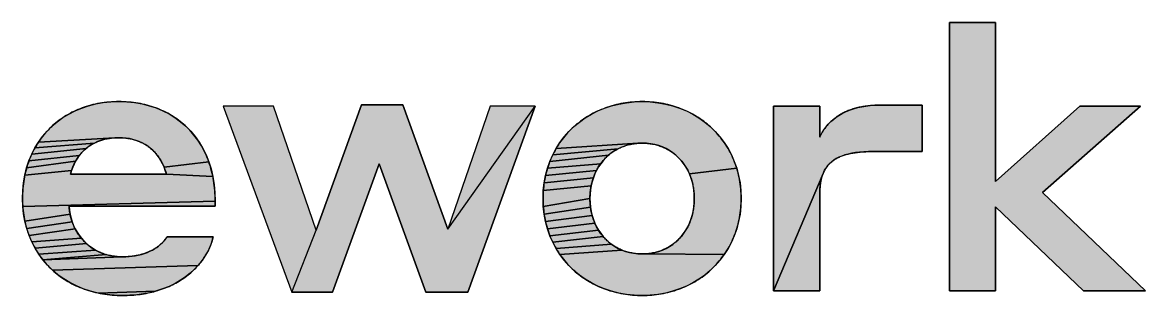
# Model space of a CAD drawing. Header units: millimetres. Extents: x 0 to 841, y 0 to 594.
# Drawn here: x 756.82 to 778.29, y 78.3 to 83.51 of the extents above; entities that cross this region are included whole.
import ezdxf

# ---------------------------------------------------------------- set-up
doc = ezdxf.new("R2010")
doc.units = ezdxf.units.MM
doc.header["$LTSCALE"] = 46.255
doc.layers.get('0').update_dxf_attribs({"linetype": 'CONTINUOUS'})

msp = doc.modelspace()

# ---------------------------------------------------------------- hatches: boundary and pattern name
at = {"linetype": 'CONTINUOUS'}
for points in [[(775.42, 80.475), (777.033, 81.907), (778.194, 81.907), (776.324, 80.266), (778.292, 78.389), (777.103, 78.389), (775.42, 79.988), (775.42, 78.389), (774.544, 78.389), (774.544, 83.506), (775.42, 83.506)], [(758.511, 81.992), (758.662, 81.997), (758.815, 81.992), (758.963, 81.977), (759.106, 81.952), (759.243, 81.918), (759.376, 81.875), (759.502, 81.823), (759.622, 81.761), (759.736, 81.692), (759.843, 81.613), (759.943, 81.527), (760.036, 81.433), (760.121, 81.331), (760.198, 81.221), (760.268, 81.104), (760.329, 80.98), (760.381, 80.849), (759.527, 80.747), (759.498, 80.809), (759.467, 80.868), (759.432, 80.923), (759.395, 80.975), (759.354, 81.023), (759.311, 81.068), (759.264, 81.109), (759.215, 81.146), (759.163, 81.18), (759.109, 81.21), (759.052, 81.236), (758.993, 81.258), (758.931, 81.276), (758.867, 81.29), (758.801, 81.3), (758.733, 81.307), (758.662, 81.309), (758.588, 81.307), (757.128, 81.226), (757.206, 81.334), (757.291, 81.434), (757.384, 81.527), (757.485, 81.613), (757.592, 81.691), (757.706, 81.76), (757.826, 81.821), (757.952, 81.874), (758.084, 81.917), (758.221, 81.952), (758.363, 81.977)], [(764.09, 81.935), (764.952, 79.564), (766.621, 81.907), (765.335, 78.361), (764.535, 78.361), (763.638, 80.808), (762.748, 78.361), (761.97, 78.361), (762.436, 79.543), (763.304, 81.935)], [(768.67, 81.997), (768.821, 81.992), (768.968, 81.976), (769.112, 81.951), (769.25, 81.916), (769.384, 81.871), (769.513, 81.818), (769.636, 81.755), (769.753, 81.685), (769.864, 81.606), (769.968, 81.52), (770.064, 81.426), (770.154, 81.325), (770.235, 81.217), (770.309, 81.103), (770.373, 80.983), (770.429, 80.856), (770.476, 80.724), (769.57, 80.619), (769.538, 80.687), (769.5, 80.753), (769.459, 80.815), (769.413, 80.873), (769.363, 80.927), (769.309, 80.977), (769.252, 81.022), (769.19, 81.063), (769.125, 81.1), (769.057, 81.131), (768.986, 81.157), (768.911, 81.177), (768.833, 81.192), (768.753, 81.201), (768.67, 81.204), (768.586, 81.201), (767.023, 81.103), (767.096, 81.217), (767.177, 81.325), (767.267, 81.426), (767.364, 81.52), (767.468, 81.606), (767.578, 81.685), (767.696, 81.755), (767.819, 81.818), (767.949, 81.871), (768.083, 81.916), (768.223, 81.951), (768.368, 81.976), (768.517, 81.992)], [(773.111, 81.926), (773.202, 81.927), (774.022, 81.927), (774.022, 81.045), (773.083, 81.045), (772.992, 81.043), (772.906, 81.039), (772.824, 81.033), (772.747, 81.024), (772.675, 81.012), (772.607, 80.997), (772.544, 80.979), (772.485, 80.959), (772.43, 80.936), (772.38, 80.91), (772.333, 80.882), (772.291, 80.85), (772.249, 80.812), (772.212, 80.771), (772.179, 80.726), (772.151, 80.678), (772.126, 80.626), (771.179, 78.389), (771.179, 81.907), (772.062, 81.907), (772.062, 81.316), (772.082, 81.359), (772.108, 81.406), (772.14, 81.457), (772.179, 81.51), (772.224, 81.564), (772.278, 81.618), (772.323, 81.658), (772.374, 81.697), (772.429, 81.735), (772.49, 81.77), (772.557, 81.803), (772.629, 81.833), (772.708, 81.86), (772.793, 81.883), (772.866, 81.899), (772.943, 81.911), (773.025, 81.92)], [(758.087, 81.141), (758.037, 81.103), (756.997, 80.992), (757.058, 81.112), (758.195, 81.206), (758.14, 81.176)], [(758.254, 81.233), (758.195, 81.206), (757.058, 81.112), (757.128, 81.226), (758.588, 81.307), (758.516, 81.3), (758.446, 81.289), (758.379, 81.275), (758.315, 81.256)], [(768.279, 81.13), (768.21, 81.098), (766.958, 80.983), (767.023, 81.103), (768.586, 81.201), (768.504, 81.192), (768.426, 81.177), (768.351, 81.156)], [(757.87, 80.917), (757.837, 80.863), (756.9, 80.732), (756.944, 80.865), (757.907, 80.969)], [(757.947, 81.017), (757.907, 80.969), (756.944, 80.865), (756.997, 80.992), (758.037, 81.103), (757.991, 81.062)], [(767.921, 80.87), (767.875, 80.812), (766.857, 80.724), (766.903, 80.856), (768.025, 80.975), (767.971, 80.924)], [(768.083, 81.02), (768.025, 80.975), (766.903, 80.856), (766.958, 80.983), (768.21, 81.098), (768.145, 81.062)], [(757.78, 80.744), (757.757, 80.68), (756.865, 80.594), (756.9, 80.732), (757.837, 80.863), (757.807, 80.805)], [(760.381, 80.849), (760.425, 80.712), (760.459, 80.568), (759.573, 80.613), (759.551, 80.682), (759.527, 80.747)], [(767.833, 80.75), (767.795, 80.684), (766.82, 80.587), (766.857, 80.724), (767.875, 80.812)], [(759.573, 80.613), (760.459, 80.568), (760.484, 80.417), (760.499, 80.261), (760.505, 80.099), (756.825, 79.999), (756.82, 80.148), (756.825, 80.301), (756.84, 80.45), (756.865, 80.594), (757.757, 80.68), (757.738, 80.613)], [(767.711, 80.469), (767.693, 80.392), (766.777, 80.299), (766.794, 80.445), (767.735, 80.544)], [(767.763, 80.616), (767.735, 80.544), (766.794, 80.445), (766.82, 80.587), (767.795, 80.684)], [(770.476, 80.724), (770.512, 80.587), (770.539, 80.445), (770.555, 80.299), (770.561, 80.148), (770.555, 79.997), (770.539, 79.85), (770.512, 79.708), (770.476, 79.571), (770.429, 79.439), (770.373, 79.313), (770.309, 79.192), (770.235, 79.078), (768.753, 79.094), (768.833, 79.103), (768.911, 79.118), (768.986, 79.139), (769.057, 79.165), (769.125, 79.196), (769.19, 79.232), (769.252, 79.273), (769.309, 79.319), (769.363, 79.368), (769.413, 79.423), (769.459, 79.481), (769.5, 79.543), (769.538, 79.608), (769.57, 79.677), (769.598, 79.749), (769.622, 79.823), (769.64, 79.901), (769.653, 79.981), (769.661, 80.063), (769.664, 80.148), (769.661, 80.232), (769.653, 80.315), (769.64, 80.395), (769.622, 80.472), (769.598, 80.547), (769.57, 80.619)], [(772.062, 80.238), (772.062, 78.389), (771.179, 78.389), (772.126, 80.626), (772.106, 80.571), (772.09, 80.511), (772.077, 80.449), (772.069, 80.382), (772.063, 80.312)], [(767.68, 80.313), (767.672, 80.231), (767.669, 80.148), (766.777, 79.997), (766.772, 80.148), (766.777, 80.299), (767.693, 80.392)], [(760.505, 80.099), (760.505, 80.002), (757.71, 80.002), (757.718, 79.924), (757.731, 79.849), (756.866, 79.713), (756.84, 79.853), (756.825, 79.999)], [(767.672, 80.064), (767.68, 79.983), (766.794, 79.85), (766.777, 79.997), (767.669, 80.148)], [(767.693, 79.903), (767.711, 79.826), (766.82, 79.708), (766.794, 79.85), (767.68, 79.983)], [(757.749, 79.775), (757.771, 79.704), (756.901, 79.576), (756.866, 79.713), (757.731, 79.849)], [(757.798, 79.636), (757.828, 79.57), (756.945, 79.445), (756.901, 79.576), (757.771, 79.704)], [(767.735, 79.751), (767.763, 79.68), (766.857, 79.571), (766.82, 79.708), (767.711, 79.826)], [(767.795, 79.611), (767.833, 79.546), (766.903, 79.439), (766.857, 79.571), (767.763, 79.68)], [(757.903, 79.447), (757.946, 79.391), (756.998, 79.319), (756.945, 79.445), (757.828, 79.57), (757.863, 79.507)], [(767.875, 79.484), (767.921, 79.425), (766.958, 79.313), (766.903, 79.439), (767.833, 79.546)], [(757.993, 79.338), (758.043, 79.288), (757.061, 79.199), (756.998, 79.319), (757.946, 79.391)], [(758.155, 79.201), (758.216, 79.164), (757.132, 79.084), (757.061, 79.199), (758.043, 79.288), (758.097, 79.243)], [(759.572, 79.396), (759.587, 79.418), (760.463, 79.418), (760.446, 79.34), (760.417, 79.255), (760.376, 79.162), (760.322, 79.066), (760.255, 78.967), (760.174, 78.868), (757.394, 78.781), (757.299, 78.875), (757.211, 78.976), (758.732, 79.035), (758.798, 79.037), (758.861, 79.041), (758.92, 79.047), (758.977, 79.055), (759.031, 79.066), (759.094, 79.081), (759.153, 79.1), (759.208, 79.12), (759.258, 79.142), (759.304, 79.165), (759.347, 79.19), (759.386, 79.215), (759.421, 79.241), (759.462, 79.275), (759.498, 79.309), (759.528, 79.34), (759.552, 79.37)], [(768.025, 79.321), (768.083, 79.275), (767.023, 79.192), (766.958, 79.313), (767.921, 79.425), (767.971, 79.371)], [(768.21, 79.197), (768.279, 79.165), (767.096, 79.078), (767.023, 79.192), (768.083, 79.275), (768.145, 79.234)], [(758.349, 79.102), (758.42, 79.079), (757.211, 78.976), (757.132, 79.084), (758.216, 79.164), (758.281, 79.131)], [(758.732, 79.035), (757.211, 78.976), (758.42, 79.079), (758.493, 79.06), (758.57, 79.046), (758.65, 79.038)], [(768.67, 79.091), (768.753, 79.094), (770.235, 79.078), (770.154, 78.97), (770.064, 78.869), (769.968, 78.775), (769.864, 78.689), (769.753, 78.61), (769.636, 78.54), (769.513, 78.478), (769.384, 78.424), (769.25, 78.38), (769.112, 78.344), (768.968, 78.319), (768.821, 78.303), (768.67, 78.298), (768.517, 78.303), (768.368, 78.319), (768.223, 78.344), (768.083, 78.38), (767.949, 78.424), (767.819, 78.478), (767.696, 78.54), (767.578, 78.61), (767.468, 78.689), (767.364, 78.775), (767.267, 78.869), (767.177, 78.97), (767.096, 79.078), (768.279, 79.165), (768.351, 79.139), (768.426, 79.118), (768.504, 79.103), (768.586, 79.094)], [(760.104, 78.794), (760.025, 78.723), (759.938, 78.654), (759.842, 78.588), (759.737, 78.527), (759.622, 78.472), (759.499, 78.423), (759.366, 78.38), (758.265, 78.345), (758.121, 78.381), (757.983, 78.426), (757.851, 78.48), (757.726, 78.543), (757.608, 78.614), (757.498, 78.694), (757.394, 78.781), (760.174, 78.868)], [(759.252, 78.352), (759.132, 78.329), (759.005, 78.312), (758.872, 78.302), (758.732, 78.299), (758.571, 78.304), (758.415, 78.32), (758.265, 78.345), (759.366, 78.38)]]:
    msp.add_hatch(color=7, dxfattribs=at).paths.add_polyline_path(points)

# ---------------------------------------------------------------- linework, layer by layer
at = {"color": 7, "linetype": 'CONTINUOUS'}
for p, q in [((775.42, 83.506), (774.544, 83.506)), ((774.544, 83.506), (774.544, 78.389)), ((775.42, 80.475), (775.42, 83.506)), ((761.622, 81.907), (760.656, 81.907)), ((760.656, 81.907), (761.97, 78.361)), ((762.436, 79.543), (761.622, 81.907)), ((763.304, 81.935), (762.436, 79.543)), ((764.09, 81.935), (763.304, 81.935)), ((764.952, 79.564), (764.09, 81.935)), ((765.759, 81.907), (764.952, 79.564)), ((765.335, 78.361), (766.621, 81.907)), ((766.621, 81.907), (765.759, 81.907)), ((772.062, 81.907), (771.179, 81.907)), ((771.179, 81.907), (771.179, 78.389)), ((772.062, 81.316), (772.062, 81.907)), ((774.022, 81.927), (773.202, 81.927)), ((774.022, 81.045), (774.022, 81.927)), ((777.033, 81.907), (775.42, 80.475)), ((776.324, 80.266), (778.194, 81.907)), ((778.194, 81.907), (777.033, 81.907)), ((773.083, 81.045), (774.022, 81.045)), ((762.748, 78.361), (763.638, 80.808)), ((763.638, 80.808), (764.535, 78.361)), ((759.573, 80.613), (757.738, 80.613)), ((760.505, 80.002), (760.505, 80.099)), ((772.062, 78.389), (772.062, 80.238)), ((778.292, 78.389), (776.324, 80.266)), ((757.71, 80.002), (760.505, 80.002)), ((775.42, 79.988), (777.103, 78.389)), ((775.42, 78.389), (775.42, 79.988)), ((760.463, 79.418), (759.587, 79.418)), ((771.179, 78.389), (772.062, 78.389)), ((774.544, 78.389), (775.42, 78.389)), ((777.103, 78.389), (778.292, 78.389)), ((761.97, 78.361), (762.748, 78.361)), ((764.535, 78.361), (765.335, 78.361))]:
    msp.add_line(p, q, dxfattribs=at)
for points in [[(775.42, 80.475), (777.033, 81.907), (778.194, 81.907), (776.324, 80.266), (778.292, 78.389), (777.103, 78.389), (775.42, 79.988), (775.42, 78.389), (774.544, 78.389), (774.544, 83.506), (775.42, 83.506), (775.42, 80.475)], [(758.662, 81.997), (758.615, 81.996), (758.568, 81.995), (758.522, 81.993), (758.476, 81.989), (758.43, 81.985), (758.385, 81.98), (758.34, 81.973), (758.296, 81.966), (758.252, 81.958), (758.209, 81.949), (758.166, 81.939), (758.124, 81.928), (758.082, 81.917), (758.04, 81.904), (758, 81.891), (757.959, 81.877), (757.92, 81.862), (757.881, 81.846), (757.842, 81.829), (757.804, 81.811), (757.767, 81.793), (757.73, 81.773), (757.694, 81.753), (757.658, 81.732), (757.623, 81.711), (757.589, 81.688), (757.555, 81.665), (757.522, 81.641), (757.489, 81.616), (757.458, 81.591), (757.426, 81.565), (757.396, 81.538), (757.366, 81.51), (757.337, 81.482), (757.309, 81.453), (757.281, 81.423), (757.254, 81.392), (757.228, 81.361), (757.202, 81.329), (757.177, 81.297), (757.153, 81.264), (757.13, 81.23), (757.108, 81.195), (757.086, 81.16), (757.065, 81.124), (757.045, 81.088), (757.025, 81.051), (757.007, 81.013), (756.989, 80.975), (756.972, 80.936), (756.956, 80.897), (756.941, 80.857), (756.927, 80.817), (756.913, 80.776), (756.901, 80.734), (756.889, 80.692), (756.878, 80.649), (756.868, 80.606), (756.859, 80.563), (756.851, 80.518), (756.844, 80.474), (756.837, 80.429), (756.832, 80.383), (756.828, 80.337), (756.824, 80.29), (756.822, 80.243), (756.82, 80.196), (756.82, 80.148)], [(758.511, 81.992), (758.662, 81.997), (758.815, 81.992), (758.963, 81.977), (759.106, 81.952), (759.243, 81.918), (759.376, 81.875), (759.502, 81.823), (759.622, 81.761), (759.736, 81.692), (759.843, 81.613), (759.943, 81.527), (760.036, 81.433), (760.121, 81.331), (760.198, 81.221), (760.268, 81.104), (760.329, 80.98), (760.381, 80.849), (759.527, 80.747), (759.498, 80.809), (759.467, 80.868), (759.432, 80.923), (759.395, 80.975), (759.354, 81.023), (759.311, 81.068), (759.264, 81.109), (759.215, 81.146), (759.163, 81.18), (759.109, 81.21), (759.052, 81.236), (758.993, 81.258), (758.931, 81.276), (758.867, 81.29), (758.801, 81.3), (758.733, 81.307), (758.662, 81.309), (758.588, 81.307), (757.128, 81.226), (757.206, 81.334), (757.291, 81.434), (757.384, 81.527), (757.485, 81.613), (757.592, 81.691), (757.706, 81.76), (757.826, 81.821), (757.952, 81.874), (758.084, 81.917), (758.221, 81.952), (758.363, 81.977), (758.511, 81.992)], [(760.505, 80.099), (760.504, 80.15), (760.503, 80.2), (760.5, 80.249), (760.497, 80.298), (760.492, 80.347), (760.487, 80.395), (760.481, 80.442), (760.474, 80.489), (760.466, 80.535), (760.457, 80.581), (760.447, 80.626), (760.436, 80.67), (760.424, 80.714), (760.412, 80.757), (760.399, 80.799), (760.384, 80.841), (760.369, 80.883), (760.353, 80.923), (760.336, 80.963), (760.319, 81.002), (760.3, 81.041), (760.281, 81.079), (760.261, 81.116), (760.24, 81.153), (760.219, 81.189), (760.196, 81.224), (760.173, 81.259), (760.149, 81.293), (760.124, 81.326), (760.099, 81.358), (760.073, 81.39), (760.046, 81.421), (760.018, 81.451), (759.99, 81.481), (759.961, 81.51), (759.931, 81.538), (759.901, 81.565), (759.87, 81.591), (759.838, 81.617), (759.806, 81.642), (759.773, 81.666), (759.739, 81.689), (759.704, 81.712), (759.669, 81.734), (759.634, 81.755), (759.598, 81.775), (759.561, 81.794), (759.523, 81.812), (759.485, 81.83), (759.447, 81.847), (759.408, 81.863), (759.368, 81.878), (759.328, 81.892), (759.287, 81.905), (759.245, 81.918), (759.204, 81.929), (759.161, 81.94), (759.118, 81.95), (759.075, 81.959), (759.031, 81.967), (758.986, 81.974), (758.941, 81.98), (758.896, 81.985), (758.85, 81.989), (758.804, 81.993), (758.757, 81.995), (758.71, 81.996), (758.662, 81.997)], [(764.09, 81.935), (764.952, 79.564), (766.621, 81.907), (765.335, 78.361), (764.535, 78.361), (763.638, 80.808), (762.748, 78.361), (761.97, 78.361), (762.436, 79.543), (763.304, 81.935), (764.09, 81.935)], [(768.67, 81.997), (768.623, 81.996), (768.576, 81.995), (768.53, 81.993), (768.484, 81.989), (768.439, 81.985), (768.393, 81.98), (768.349, 81.973), (768.304, 81.966), (768.26, 81.958), (768.217, 81.949), (768.174, 81.94), (768.131, 81.929), (768.089, 81.917), (768.048, 81.905), (768.007, 81.892), (767.966, 81.877), (767.926, 81.862), (767.886, 81.847), (767.847, 81.83), (767.808, 81.813), (767.77, 81.794), (767.733, 81.775), (767.696, 81.755), (767.659, 81.735), (767.624, 81.713), (767.588, 81.691), (767.554, 81.668), (767.52, 81.645), (767.486, 81.621), (767.454, 81.595), (767.421, 81.57), (767.39, 81.543), (767.359, 81.516), (767.329, 81.488), (767.3, 81.459), (767.271, 81.43), (767.243, 81.4), (767.215, 81.37), (767.189, 81.339), (767.163, 81.307), (767.138, 81.274), (767.113, 81.241), (767.089, 81.208), (767.066, 81.173), (767.044, 81.138), (767.023, 81.103), (767.002, 81.067), (766.983, 81.03), (766.964, 80.993), (766.946, 80.956), (766.928, 80.917), (766.912, 80.879), (766.896, 80.839), (766.882, 80.8), (766.868, 80.759), (766.855, 80.719), (766.843, 80.677), (766.832, 80.636), (766.822, 80.593), (766.812, 80.551), (766.804, 80.508), (766.796, 80.464), (766.79, 80.42), (766.785, 80.376), (766.78, 80.331), (766.777, 80.286), (766.774, 80.24), (766.772, 80.194), (766.772, 80.148)], [(768.67, 81.997), (768.821, 81.992), (768.968, 81.976), (769.112, 81.951), (769.25, 81.916), (769.384, 81.871), (769.513, 81.818), (769.636, 81.755), (769.753, 81.685), (769.864, 81.606), (769.968, 81.52), (770.064, 81.426), (770.154, 81.325), (770.235, 81.217), (770.309, 81.103), (770.373, 80.983), (770.429, 80.856), (770.476, 80.724), (769.57, 80.619), (769.538, 80.687), (769.5, 80.753), (769.459, 80.815), (769.413, 80.873), (769.363, 80.927), (769.309, 80.977), (769.252, 81.022), (769.19, 81.063), (769.125, 81.1), (769.057, 81.131), (768.986, 81.157), (768.911, 81.177), (768.833, 81.192), (768.753, 81.201), (768.67, 81.204), (768.586, 81.201), (767.023, 81.103), (767.096, 81.217), (767.177, 81.325), (767.267, 81.426), (767.364, 81.52), (767.468, 81.606), (767.578, 81.685), (767.696, 81.755), (767.819, 81.818), (767.949, 81.871), (768.083, 81.916), (768.223, 81.951), (768.368, 81.976), (768.517, 81.992), (768.67, 81.997)], [(770.561, 80.148), (770.56, 80.194), (770.559, 80.24), (770.556, 80.286), (770.553, 80.331), (770.548, 80.376), (770.543, 80.42), (770.536, 80.464), (770.529, 80.508), (770.52, 80.551), (770.511, 80.593), (770.501, 80.636), (770.49, 80.677), (770.477, 80.719), (770.464, 80.759), (770.45, 80.8), (770.436, 80.839), (770.42, 80.879), (770.404, 80.917), (770.386, 80.956), (770.368, 80.993), (770.349, 81.03), (770.329, 81.067), (770.309, 81.103), (770.287, 81.138), (770.265, 81.173), (770.242, 81.208), (770.218, 81.241), (770.194, 81.274), (770.169, 81.307), (770.143, 81.339), (770.116, 81.37), (770.088, 81.4), (770.06, 81.43), (770.032, 81.459), (770.002, 81.488), (769.972, 81.516), (769.941, 81.543), (769.91, 81.57), (769.878, 81.595), (769.845, 81.621), (769.812, 81.645), (769.778, 81.668), (769.743, 81.691), (769.708, 81.713), (769.672, 81.735), (769.636, 81.755), (769.599, 81.775), (769.562, 81.794), (769.524, 81.813), (769.485, 81.83), (769.447, 81.847), (769.407, 81.862), (769.367, 81.877), (769.327, 81.892), (769.286, 81.905), (769.245, 81.917), (769.203, 81.929), (769.161, 81.94), (769.118, 81.949), (769.075, 81.958), (769.031, 81.966), (768.987, 81.973), (768.943, 81.98), (768.898, 81.985), (768.853, 81.989), (768.808, 81.993), (768.762, 81.995), (768.716, 81.996), (768.67, 81.997)], [(773.111, 81.926), (773.202, 81.927), (774.022, 81.927), (774.022, 81.045), (773.083, 81.045), (772.992, 81.043), (772.906, 81.039), (772.824, 81.033), (772.747, 81.024), (772.675, 81.012), (772.607, 80.997), (772.544, 80.979), (772.485, 80.959), (772.43, 80.936), (772.38, 80.91), (772.333, 80.882), (772.291, 80.85), (772.249, 80.812), (772.212, 80.771), (772.179, 80.726), (772.151, 80.678), (772.126, 80.626), (771.179, 78.389), (771.179, 81.907), (772.062, 81.907), (772.062, 81.316), (772.082, 81.359), (772.108, 81.406), (772.14, 81.457), (772.179, 81.51), (772.224, 81.564), (772.278, 81.618), (772.323, 81.658), (772.374, 81.697), (772.429, 81.735), (772.49, 81.77), (772.557, 81.803), (772.629, 81.833), (772.708, 81.86), (772.793, 81.883), (772.866, 81.899), (772.943, 81.911), (773.025, 81.92), (773.111, 81.926)], [(773.202, 81.927), (773.173, 81.927), (773.144, 81.927), (773.116, 81.926), (773.089, 81.924), (773.062, 81.923), (773.035, 81.921), (773.009, 81.918), (772.983, 81.916), (772.958, 81.913), (772.933, 81.909), (772.909, 81.906), (772.885, 81.902), (772.861, 81.898), (772.838, 81.893), (772.815, 81.888), (772.793, 81.883), (772.768, 81.877), (772.744, 81.871), (772.72, 81.864), (772.696, 81.857), (772.673, 81.849), (772.651, 81.841), (772.629, 81.833), (772.608, 81.825), (772.587, 81.817), (772.567, 81.808), (772.547, 81.799), (772.527, 81.789), (772.509, 81.78), (772.49, 81.77), (772.469, 81.759), (772.449, 81.747), (772.429, 81.735), (772.41, 81.722), (772.392, 81.71), (772.374, 81.697), (772.356, 81.684), (772.339, 81.671), (772.323, 81.658), (772.308, 81.645), (772.292, 81.632), (772.278, 81.618), (772.262, 81.603), (772.248, 81.589), (772.233, 81.574), (772.22, 81.559), (772.207, 81.544), (772.194, 81.529), (772.183, 81.515), (772.171, 81.5), (772.16, 81.486), (772.15, 81.471), (772.14, 81.457), (772.131, 81.443), (772.122, 81.429), (772.114, 81.415), (772.106, 81.402), (772.098, 81.388), (772.091, 81.375), (772.084, 81.363), (772.078, 81.351), (772.072, 81.339), (772.067, 81.327), (772.062, 81.316)], [(758.087, 81.141), (758.037, 81.103), (756.997, 80.992), (757.058, 81.112), (758.195, 81.206), (758.14, 81.176), (758.087, 81.141)], [(758.254, 81.233), (758.195, 81.206), (757.058, 81.112), (757.128, 81.226), (758.588, 81.307), (758.516, 81.3), (758.446, 81.289), (758.379, 81.275), (758.315, 81.256), (758.254, 81.233)], [(757.738, 80.613), (757.743, 80.635), (757.749, 80.655), (757.756, 80.676), (757.762, 80.696), (757.769, 80.716), (757.777, 80.736), (757.785, 80.755), (757.793, 80.774), (757.801, 80.793), (757.81, 80.812), (757.819, 80.83), (757.828, 80.848), (757.838, 80.865), (757.848, 80.883), (757.859, 80.9), (757.87, 80.917), (757.881, 80.933), (757.892, 80.949), (757.904, 80.965), (757.916, 80.98), (757.928, 80.995), (757.941, 81.01), (757.954, 81.025), (757.968, 81.039), (757.981, 81.053), (757.995, 81.066), (758.009, 81.079), (758.024, 81.092), (758.039, 81.105), (758.054, 81.117), (758.07, 81.129), (758.085, 81.14), (758.101, 81.151), (758.118, 81.162), (758.134, 81.172), (758.151, 81.182), (758.169, 81.192), (758.186, 81.201), (758.204, 81.21), (758.222, 81.219), (758.24, 81.227), (758.259, 81.235), (758.278, 81.242), (758.297, 81.249), (758.316, 81.256), (758.336, 81.262), (758.356, 81.268), (758.376, 81.274), (758.397, 81.279), (758.418, 81.284), (758.439, 81.288), (758.46, 81.292), (758.481, 81.295), (758.503, 81.298), (758.525, 81.301), (758.547, 81.303), (758.57, 81.305), (758.593, 81.307), (758.616, 81.308), (758.639, 81.309), (758.662, 81.309)], [(758.662, 81.309), (758.685, 81.309), (758.707, 81.308), (758.729, 81.307), (758.751, 81.305), (758.773, 81.304), (758.794, 81.301), (758.816, 81.299), (758.837, 81.296), (758.857, 81.292), (758.878, 81.288), (758.898, 81.284), (758.919, 81.279), (758.938, 81.274), (758.958, 81.269), (758.978, 81.263), (758.997, 81.256), (759.016, 81.25), (759.035, 81.243), (759.053, 81.235), (759.071, 81.227), (759.089, 81.219), (759.107, 81.211), (759.125, 81.202), (759.142, 81.192), (759.159, 81.182), (759.176, 81.172), (759.192, 81.162), (759.208, 81.151), (759.224, 81.14), (759.24, 81.128), (759.256, 81.116), (759.271, 81.104), (759.286, 81.091), (759.3, 81.078), (759.314, 81.064), (759.328, 81.05), (759.342, 81.036), (759.356, 81.022), (759.369, 81.007), (759.382, 80.991), (759.394, 80.976), (759.406, 80.96), (759.418, 80.944), (759.43, 80.927), (759.441, 80.91), (759.452, 80.892), (759.463, 80.875), (759.474, 80.857), (759.484, 80.838), (759.493, 80.819), (759.503, 80.8), (759.512, 80.781), (759.521, 80.761), (759.529, 80.741), (759.537, 80.721), (759.545, 80.7), (759.553, 80.679), (759.56, 80.657), (759.566, 80.636), (759.573, 80.613)], [(768.279, 81.13), (768.21, 81.098), (766.958, 80.983), (767.023, 81.103), (768.586, 81.201), (768.504, 81.192), (768.426, 81.177), (768.351, 81.156), (768.279, 81.13)], [(767.669, 80.148), (767.669, 80.173), (767.67, 80.199), (767.671, 80.224), (767.673, 80.249), (767.675, 80.274), (767.678, 80.299), (767.681, 80.323), (767.685, 80.348), (767.689, 80.372), (767.694, 80.396), (767.699, 80.419), (767.704, 80.443), (767.71, 80.466), (767.717, 80.489), (767.724, 80.512), (767.731, 80.534), (767.739, 80.557), (767.747, 80.579), (767.756, 80.6), (767.765, 80.622), (767.775, 80.643), (767.785, 80.664), (767.795, 80.684), (767.806, 80.705), (767.818, 80.725), (767.829, 80.744), (767.842, 80.764), (767.854, 80.783), (767.867, 80.801), (767.88, 80.82), (767.894, 80.837), (767.908, 80.855), (767.923, 80.872), (767.938, 80.889), (767.953, 80.906), (767.968, 80.922), (767.984, 80.938), (768.001, 80.953), (768.018, 80.968), (768.035, 80.983), (768.052, 80.997), (768.07, 81.011), (768.088, 81.024), (768.107, 81.037), (768.125, 81.05), (768.145, 81.062), (768.164, 81.073), (768.184, 81.085), (768.204, 81.095), (768.225, 81.106), (768.245, 81.115), (768.266, 81.125), (768.288, 81.134), (768.31, 81.142), (768.332, 81.15), (768.354, 81.157), (768.377, 81.164), (768.4, 81.17), (768.423, 81.176), (768.446, 81.181), (768.47, 81.186), (768.494, 81.19), (768.518, 81.194), (768.543, 81.197), (768.568, 81.2), (768.593, 81.202), (768.618, 81.203), (768.644, 81.204), (768.67, 81.204)], [(768.67, 81.204), (768.695, 81.204), (768.721, 81.203), (768.746, 81.202), (768.771, 81.2), (768.795, 81.197), (768.82, 81.194), (768.844, 81.191), (768.868, 81.186), (768.891, 81.182), (768.914, 81.176), (768.937, 81.171), (768.96, 81.164), (768.983, 81.158), (769.005, 81.15), (769.026, 81.143), (769.048, 81.134), (769.069, 81.126), (769.09, 81.116), (769.111, 81.107), (769.131, 81.097), (769.151, 81.086), (769.171, 81.075), (769.19, 81.063), (769.209, 81.051), (769.228, 81.039), (769.246, 81.026), (769.265, 81.013), (769.282, 80.999), (769.3, 80.985), (769.317, 80.971), (769.333, 80.956), (769.35, 80.94), (769.365, 80.925), (769.381, 80.908), (769.396, 80.892), (769.411, 80.875), (769.425, 80.858), (769.439, 80.84), (769.453, 80.822), (769.466, 80.804), (769.479, 80.786), (769.492, 80.767), (769.504, 80.747), (769.516, 80.728), (769.527, 80.708), (769.538, 80.687), (769.548, 80.667), (769.558, 80.646), (769.568, 80.625), (769.577, 80.603), (769.586, 80.582), (769.594, 80.56), (769.602, 80.537), (769.609, 80.515), (769.616, 80.492), (769.623, 80.469), (769.629, 80.445), (769.634, 80.422), (769.639, 80.398), (769.644, 80.374), (769.648, 80.35), (769.652, 80.325), (769.655, 80.3), (769.658, 80.275), (769.66, 80.25), (769.662, 80.225), (769.663, 80.199), (769.664, 80.174), (769.664, 80.148)], [(757.87, 80.917), (757.837, 80.863), (756.9, 80.732), (756.944, 80.865), (757.907, 80.969), (757.87, 80.917)], [(757.947, 81.017), (757.907, 80.969), (756.944, 80.865), (756.997, 80.992), (758.037, 81.103), (757.991, 81.062), (757.947, 81.017)], [(767.921, 80.87), (767.875, 80.812), (766.857, 80.724), (766.903, 80.856), (768.025, 80.975), (767.971, 80.924), (767.921, 80.87)], [(768.083, 81.02), (768.025, 80.975), (766.903, 80.856), (766.958, 80.983), (768.21, 81.098), (768.145, 81.062), (768.083, 81.02)], [(772.062, 80.238), (772.062, 80.262), (772.062, 80.285), (772.063, 80.308), (772.064, 80.33), (772.066, 80.353), (772.068, 80.374), (772.07, 80.396), (772.073, 80.417), (772.076, 80.438), (772.079, 80.458), (772.083, 80.478), (772.087, 80.497), (772.091, 80.517), (772.096, 80.536), (772.101, 80.554), (772.107, 80.572), (772.113, 80.59), (772.119, 80.607), (772.126, 80.624), (772.133, 80.641), (772.141, 80.658), (772.149, 80.674), (772.157, 80.689), (772.166, 80.705), (772.175, 80.72), (772.185, 80.734), (772.195, 80.748), (772.205, 80.762), (772.216, 80.776), (772.227, 80.789), (772.239, 80.802), (772.252, 80.814), (772.264, 80.827), (772.277, 80.838), (772.291, 80.85), (772.304, 80.86), (772.317, 80.87), (772.331, 80.88), (772.345, 80.889), (772.36, 80.898), (772.375, 80.907), (772.39, 80.916), (772.406, 80.924), (772.422, 80.932), (772.439, 80.94), (772.456, 80.947), (772.473, 80.955), (772.491, 80.961), (772.509, 80.968), (772.528, 80.974), (772.547, 80.98), (772.567, 80.986), (772.587, 80.992), (772.607, 80.997), (772.628, 81.002), (772.649, 81.006), (772.671, 81.011), (772.693, 81.015), (772.716, 81.019), (772.739, 81.022), (772.763, 81.026), (772.787, 81.029), (772.812, 81.032), (772.837, 81.034), (772.862, 81.036), (772.888, 81.038), (772.915, 81.04), (772.941, 81.041), (772.969, 81.043), (772.997, 81.043), (773.025, 81.044), (773.054, 81.045), (773.083, 81.045)], [(757.78, 80.744), (757.757, 80.68), (756.865, 80.594), (756.9, 80.732), (757.837, 80.863), (757.807, 80.805), (757.78, 80.744)], [(760.381, 80.849), (760.425, 80.712), (760.459, 80.568), (759.573, 80.613), (759.551, 80.682), (759.527, 80.747), (760.381, 80.849)], [(767.833, 80.75), (767.795, 80.684), (766.82, 80.587), (766.857, 80.724), (767.875, 80.812), (767.833, 80.75)], [(759.573, 80.613), (760.459, 80.568), (760.484, 80.417), (760.499, 80.261), (760.505, 80.099), (756.825, 79.999), (756.82, 80.148), (756.825, 80.301), (756.84, 80.45), (756.865, 80.594), (757.757, 80.68), (757.738, 80.613), (759.573, 80.613)], [(767.711, 80.469), (767.693, 80.392), (766.777, 80.299), (766.794, 80.445), (767.735, 80.544), (767.711, 80.469)], [(767.763, 80.616), (767.735, 80.544), (766.794, 80.445), (766.82, 80.587), (767.795, 80.684), (767.763, 80.616)], [(770.476, 80.724), (770.512, 80.587), (770.539, 80.445), (770.555, 80.299), (770.561, 80.148), (770.555, 79.997), (770.539, 79.85), (770.512, 79.708), (770.476, 79.571), (770.429, 79.439), (770.373, 79.313), (770.309, 79.192), (770.235, 79.078), (768.753, 79.094), (768.833, 79.103), (768.911, 79.118), (768.986, 79.139), (769.057, 79.165), (769.125, 79.196), (769.19, 79.232), (769.252, 79.273), (769.309, 79.319), (769.363, 79.368), (769.413, 79.423), (769.459, 79.481), (769.5, 79.543), (769.538, 79.608), (769.57, 79.677), (769.598, 79.749), (769.622, 79.823), (769.64, 79.901), (769.653, 79.981), (769.661, 80.063), (769.664, 80.148), (769.661, 80.232), (769.653, 80.315), (769.64, 80.395), (769.622, 80.472), (769.598, 80.547), (769.57, 80.619), (770.476, 80.724)], [(772.062, 80.238), (772.062, 78.389), (771.179, 78.389), (772.126, 80.626), (772.106, 80.571), (772.09, 80.511), (772.077, 80.449), (772.069, 80.382), (772.063, 80.312), (772.062, 80.238)], [(767.68, 80.313), (767.672, 80.231), (767.669, 80.148), (766.777, 79.997), (766.772, 80.148), (766.777, 80.299), (767.693, 80.392), (767.68, 80.313)], [(756.82, 80.148), (756.82, 80.102), (756.822, 80.057), (756.824, 80.011), (756.828, 79.967), (756.832, 79.922), (756.837, 79.878), (756.843, 79.835), (756.85, 79.792), (756.858, 79.749), (756.867, 79.707), (756.877, 79.665), (756.887, 79.623), (756.899, 79.582), (756.911, 79.542), (756.924, 79.501), (756.939, 79.462), (756.953, 79.423), (756.969, 79.384), (756.986, 79.346), (757.003, 79.308), (757.022, 79.271), (757.041, 79.235), (757.061, 79.199), (757.081, 79.163), (757.103, 79.128), (757.125, 79.094), (757.148, 79.06), (757.172, 79.027), (757.197, 78.995), (757.222, 78.963), (757.248, 78.931), (757.275, 78.901), (757.303, 78.871), (757.331, 78.841), (757.36, 78.813), (757.39, 78.785), (757.421, 78.757), (757.452, 78.731), (757.484, 78.705), (757.516, 78.679), (757.55, 78.655), (757.584, 78.631), (757.618, 78.608), (757.654, 78.586), (757.69, 78.564), (757.726, 78.543), (757.764, 78.523), (757.801, 78.504), (757.84, 78.485), (757.879, 78.468), (757.919, 78.451), (757.959, 78.435), (758, 78.42), (758.042, 78.405), (758.084, 78.392), (758.127, 78.379), (758.17, 78.368), (758.214, 78.357), (758.258, 78.347), (758.303, 78.338), (758.349, 78.33), (758.395, 78.322), (758.442, 78.316), (758.489, 78.311), (758.536, 78.306), (758.584, 78.303), (758.633, 78.3), (758.682, 78.299), (758.732, 78.299)], [(760.505, 80.099), (760.505, 80.002), (757.71, 80.002), (757.718, 79.924), (757.731, 79.849), (756.866, 79.713), (756.84, 79.853), (756.825, 79.999), (760.505, 80.099)], [(766.772, 80.148), (766.772, 80.101), (766.774, 80.055), (766.777, 80.01), (766.78, 79.965), (766.785, 79.92), (766.79, 79.875), (766.796, 79.831), (766.804, 79.788), (766.812, 79.745), (766.822, 79.702), (766.832, 79.66), (766.843, 79.618), (766.855, 79.577), (766.868, 79.536), (766.882, 79.496), (766.896, 79.456), (766.912, 79.417), (766.928, 79.378), (766.946, 79.34), (766.964, 79.302), (766.983, 79.265), (767.002, 79.228), (767.023, 79.192), (767.044, 79.157), (767.066, 79.122), (767.089, 79.088), (767.113, 79.054), (767.138, 79.021), (767.163, 78.989), (767.189, 78.957), (767.215, 78.926), (767.243, 78.895), (767.271, 78.865), (767.3, 78.836), (767.329, 78.807), (767.359, 78.779), (767.39, 78.752), (767.421, 78.726), (767.454, 78.7), (767.486, 78.675), (767.52, 78.65), (767.554, 78.627), (767.588, 78.604), (767.624, 78.582), (767.659, 78.56), (767.696, 78.54), (767.733, 78.52), (767.77, 78.501), (767.808, 78.483), (767.847, 78.465), (767.886, 78.449), (767.926, 78.433), (767.966, 78.418), (768.007, 78.404), (768.048, 78.39), (768.089, 78.378), (768.131, 78.366), (768.174, 78.356), (768.217, 78.346), (768.26, 78.337), (768.304, 78.329), (768.349, 78.322), (768.393, 78.316), (768.439, 78.31), (768.484, 78.306), (768.53, 78.303), (768.576, 78.3), (768.623, 78.299), (768.67, 78.298)], [(767.672, 80.064), (767.68, 79.983), (766.794, 79.85), (766.777, 79.997), (767.669, 80.148), (767.672, 80.064)], [(768.67, 79.091), (768.644, 79.091), (768.618, 79.092), (768.593, 79.093), (768.568, 79.095), (768.543, 79.098), (768.518, 79.101), (768.494, 79.105), (768.47, 79.109), (768.446, 79.114), (768.423, 79.119), (768.4, 79.125), (768.377, 79.131), (768.354, 79.138), (768.332, 79.145), (768.31, 79.153), (768.288, 79.162), (768.266, 79.171), (768.245, 79.18), (768.225, 79.19), (768.204, 79.2), (768.184, 79.211), (768.164, 79.222), (768.145, 79.234), (768.125, 79.246), (768.107, 79.258), (768.088, 79.271), (768.07, 79.284), (768.052, 79.298), (768.035, 79.312), (768.018, 79.327), (768.001, 79.342), (767.984, 79.357), (767.968, 79.373), (767.953, 79.389), (767.938, 79.406), (767.923, 79.423), (767.908, 79.44), (767.894, 79.458), (767.88, 79.476), (767.867, 79.494), (767.854, 79.513), (767.842, 79.532), (767.829, 79.551), (767.818, 79.571), (767.806, 79.591), (767.795, 79.611), (767.785, 79.632), (767.775, 79.653), (767.765, 79.674), (767.756, 79.695), (767.747, 79.717), (767.739, 79.739), (767.731, 79.761), (767.724, 79.784), (767.717, 79.806), (767.71, 79.829), (767.704, 79.853), (767.699, 79.876), (767.694, 79.9), (767.689, 79.924), (767.685, 79.948), (767.681, 79.972), (767.678, 79.997), (767.675, 80.021), (767.673, 80.046), (767.671, 80.071), (767.67, 80.097), (767.669, 80.122), (767.669, 80.148)], [(768.67, 78.298), (768.716, 78.299), (768.762, 78.3), (768.808, 78.303), (768.853, 78.306), (768.898, 78.31), (768.943, 78.316), (768.987, 78.322), (769.031, 78.329), (769.075, 78.337), (769.118, 78.346), (769.161, 78.356), (769.203, 78.366), (769.245, 78.378), (769.286, 78.39), (769.327, 78.404), (769.367, 78.418), (769.407, 78.433), (769.447, 78.449), (769.485, 78.465), (769.524, 78.483), (769.562, 78.501), (769.599, 78.52), (769.636, 78.54), (769.672, 78.56), (769.708, 78.582), (769.743, 78.604), (769.778, 78.627), (769.812, 78.65), (769.845, 78.675), (769.878, 78.7), (769.91, 78.726), (769.941, 78.752), (769.972, 78.779), (770.002, 78.807), (770.032, 78.836), (770.06, 78.865), (770.088, 78.895), (770.116, 78.926), (770.143, 78.957), (770.169, 78.989), (770.194, 79.021), (770.218, 79.054), (770.242, 79.088), (770.265, 79.122), (770.287, 79.157), (770.309, 79.192), (770.329, 79.228), (770.349, 79.265), (770.368, 79.302), (770.386, 79.34), (770.404, 79.378), (770.42, 79.417), (770.436, 79.456), (770.45, 79.496), (770.464, 79.536), (770.477, 79.577), (770.49, 79.618), (770.501, 79.66), (770.511, 79.702), (770.52, 79.745), (770.529, 79.788), (770.536, 79.831), (770.543, 79.875), (770.548, 79.92), (770.553, 79.965), (770.556, 80.01), (770.559, 80.055), (770.56, 80.101), (770.561, 80.148)], [(769.664, 80.148), (769.664, 80.122), (769.663, 80.096), (769.662, 80.071), (769.66, 80.045), (769.658, 80.02), (769.655, 79.995), (769.652, 79.97), (769.648, 79.946), (769.644, 79.922), (769.639, 79.897), (769.634, 79.874), (769.629, 79.85), (769.623, 79.827), (769.616, 79.804), (769.609, 79.781), (769.602, 79.758), (769.594, 79.736), (769.586, 79.714), (769.577, 79.692), (769.568, 79.671), (769.558, 79.649), (769.548, 79.629), (769.538, 79.608), (769.527, 79.588), (769.516, 79.568), (769.504, 79.548), (769.492, 79.529), (769.479, 79.51), (769.466, 79.491), (769.453, 79.473), (769.439, 79.455), (769.425, 79.437), (769.411, 79.42), (769.396, 79.403), (769.381, 79.387), (769.365, 79.371), (769.35, 79.355), (769.333, 79.34), (769.317, 79.325), (769.3, 79.31), (769.282, 79.296), (769.265, 79.282), (769.246, 79.269), (769.228, 79.256), (769.209, 79.244), (769.19, 79.232), (769.171, 79.22), (769.151, 79.209), (769.131, 79.199), (769.111, 79.189), (769.09, 79.179), (769.069, 79.17), (769.048, 79.161), (769.026, 79.153), (769.005, 79.145), (768.983, 79.138), (768.96, 79.131), (768.937, 79.124), (768.914, 79.119), (768.891, 79.114), (768.868, 79.109), (768.844, 79.105), (768.82, 79.101), (768.795, 79.098), (768.771, 79.095), (768.746, 79.093), (768.721, 79.092), (768.695, 79.091), (768.67, 79.091)], [(758.732, 79.035), (758.705, 79.036), (758.679, 79.037), (758.653, 79.038), (758.628, 79.04), (758.602, 79.042), (758.577, 79.046), (758.553, 79.049), (758.528, 79.053), (758.504, 79.058), (758.48, 79.063), (758.456, 79.069), (758.433, 79.075), (758.41, 79.082), (758.387, 79.089), (758.365, 79.097), (758.343, 79.105), (758.321, 79.114), (758.299, 79.123), (758.278, 79.132), (758.257, 79.142), (758.237, 79.153), (758.216, 79.164), (758.197, 79.175), (758.177, 79.187), (758.158, 79.199), (758.139, 79.212), (758.121, 79.225), (758.103, 79.239), (758.085, 79.253), (758.067, 79.267), (758.05, 79.282), (758.034, 79.297), (758.017, 79.313), (758.001, 79.329), (757.986, 79.345), (757.971, 79.361), (757.956, 79.378), (757.942, 79.396), (757.928, 79.414), (757.914, 79.432), (757.901, 79.45), (757.888, 79.469), (757.875, 79.488), (757.863, 79.507), (757.852, 79.527), (757.841, 79.547), (757.83, 79.567), (757.82, 79.588), (757.81, 79.608), (757.8, 79.63), (757.791, 79.651), (757.783, 79.673), (757.774, 79.695), (757.767, 79.717), (757.759, 79.739), (757.753, 79.762), (757.746, 79.785), (757.74, 79.808), (757.735, 79.832), (757.73, 79.855), (757.725, 79.879), (757.721, 79.903), (757.718, 79.928), (757.715, 79.952), (757.712, 79.977), (757.71, 80.002)], [(767.693, 79.903), (767.711, 79.826), (766.82, 79.708), (766.794, 79.85), (767.68, 79.983), (767.693, 79.903)], [(757.749, 79.775), (757.771, 79.704), (756.901, 79.576), (756.866, 79.713), (757.731, 79.849), (757.749, 79.775)], [(757.798, 79.636), (757.828, 79.57), (756.945, 79.445), (756.901, 79.576), (757.771, 79.704), (757.798, 79.636)], [(767.735, 79.751), (767.763, 79.68), (766.857, 79.571), (766.82, 79.708), (767.711, 79.826), (767.735, 79.751)], [(767.795, 79.611), (767.833, 79.546), (766.903, 79.439), (766.857, 79.571), (767.763, 79.68), (767.795, 79.611)], [(757.903, 79.447), (757.946, 79.391), (756.998, 79.319), (756.945, 79.445), (757.828, 79.57), (757.863, 79.507), (757.903, 79.447)], [(767.875, 79.484), (767.921, 79.425), (766.958, 79.313), (766.903, 79.439), (767.833, 79.546), (767.875, 79.484)], [(757.993, 79.338), (758.043, 79.288), (757.061, 79.199), (756.998, 79.319), (757.946, 79.391), (757.993, 79.338)], [(758.155, 79.201), (758.216, 79.164), (757.132, 79.084), (757.061, 79.199), (758.043, 79.288), (758.097, 79.243), (758.155, 79.201)], [(759.572, 79.396), (759.587, 79.418), (760.463, 79.418), (760.446, 79.34), (760.417, 79.255), (760.376, 79.162), (760.322, 79.066), (760.255, 78.967), (760.174, 78.868), (757.394, 78.781), (757.299, 78.875), (757.211, 78.976), (758.732, 79.035), (758.798, 79.037), (758.861, 79.041), (758.92, 79.047), (758.977, 79.055), (759.031, 79.066), (759.094, 79.081), (759.153, 79.1), (759.208, 79.12), (759.258, 79.142), (759.304, 79.165), (759.347, 79.19), (759.386, 79.215), (759.421, 79.241), (759.462, 79.275), (759.498, 79.309), (759.528, 79.34), (759.552, 79.37), (759.572, 79.396)], [(758.732, 78.299), (758.776, 78.299), (758.82, 78.3), (758.863, 78.302), (758.906, 78.304), (758.948, 78.307), (758.989, 78.311), (759.029, 78.315), (759.069, 78.32), (759.109, 78.326), (759.147, 78.332), (759.185, 78.338), (759.223, 78.346), (759.259, 78.354), (759.295, 78.362), (759.331, 78.371), (759.366, 78.38), (759.405, 78.392), (759.443, 78.403), (759.48, 78.416), (759.517, 78.429), (759.553, 78.443), (759.588, 78.457), (759.622, 78.472), (759.656, 78.487), (759.689, 78.503), (759.721, 78.519), (759.752, 78.536), (759.783, 78.553), (759.813, 78.57), (759.842, 78.588), (759.872, 78.608), (759.902, 78.628), (759.931, 78.648), (759.959, 78.669), (759.986, 78.69), (760.012, 78.712), (760.038, 78.733), (760.062, 78.755), (760.086, 78.777), (760.109, 78.8), (760.132, 78.822), (760.153, 78.845), (760.174, 78.868), (760.196, 78.892), (760.216, 78.917), (760.236, 78.942), (760.255, 78.967), (760.273, 78.992), (760.29, 79.017), (760.307, 79.041), (760.322, 79.066), (760.337, 79.09), (760.351, 79.115), (760.364, 79.139), (760.376, 79.162), (760.388, 79.186), (760.398, 79.209), (760.408, 79.232), (760.417, 79.255), (760.426, 79.277), (760.433, 79.298), (760.44, 79.32), (760.446, 79.34), (760.451, 79.361), (760.456, 79.38), (760.46, 79.399), (760.463, 79.418)], [(759.587, 79.418), (759.584, 79.413), (759.58, 79.407), (759.576, 79.402), (759.572, 79.396), (759.568, 79.39), (759.563, 79.383), (759.558, 79.377), (759.552, 79.37), (759.547, 79.363), (759.541, 79.356), (759.535, 79.348), (759.528, 79.34), (759.521, 79.333), (759.514, 79.325), (759.506, 79.317), (759.498, 79.309), (759.49, 79.3), (759.481, 79.292), (759.472, 79.284), (759.462, 79.275), (759.453, 79.267), (759.442, 79.258), (759.432, 79.25), (759.421, 79.241), (759.41, 79.232), (759.398, 79.224), (759.386, 79.215), (759.373, 79.207), (759.36, 79.198), (759.347, 79.19), (759.333, 79.182), (759.319, 79.174), (759.304, 79.165), (759.289, 79.157), (759.274, 79.15), (759.258, 79.142), (759.244, 79.135), (759.23, 79.129), (759.215, 79.123), (759.2, 79.117), (759.185, 79.111), (759.169, 79.105), (759.153, 79.1), (759.137, 79.094), (759.12, 79.089), (759.103, 79.084), (759.085, 79.079), (759.068, 79.074), (759.049, 79.07), (759.031, 79.066), (759.013, 79.062), (758.995, 79.059), (758.977, 79.055), (758.959, 79.052), (758.94, 79.049), (758.92, 79.047), (758.901, 79.045), (758.881, 79.042), (758.861, 79.041), (758.84, 79.039), (758.819, 79.038), (758.798, 79.037), (758.776, 79.036), (758.754, 79.036), (758.732, 79.035)], [(768.025, 79.321), (768.083, 79.275), (767.023, 79.192), (766.958, 79.313), (767.921, 79.425), (767.971, 79.371), (768.025, 79.321)], [(768.21, 79.197), (768.279, 79.165), (767.096, 79.078), (767.023, 79.192), (768.083, 79.275), (768.145, 79.234), (768.21, 79.197)], [(758.349, 79.102), (758.42, 79.079), (757.211, 78.976), (757.132, 79.084), (758.216, 79.164), (758.281, 79.131), (758.349, 79.102)], [(758.732, 79.035), (757.211, 78.976), (758.42, 79.079), (758.493, 79.06), (758.57, 79.046), (758.65, 79.038), (758.732, 79.035)], [(768.67, 79.091), (768.753, 79.094), (770.235, 79.078), (770.154, 78.97), (770.064, 78.869), (769.968, 78.775), (769.864, 78.689), (769.753, 78.61), (769.636, 78.54), (769.513, 78.478), (769.384, 78.424), (769.25, 78.38), (769.112, 78.344), (768.968, 78.319), (768.821, 78.303), (768.67, 78.298), (768.517, 78.303), (768.368, 78.319), (768.223, 78.344), (768.083, 78.38), (767.949, 78.424), (767.819, 78.478), (767.696, 78.54), (767.578, 78.61), (767.468, 78.689), (767.364, 78.775), (767.267, 78.869), (767.177, 78.97), (767.096, 79.078), (768.279, 79.165), (768.351, 79.139), (768.426, 79.118), (768.504, 79.103), (768.586, 79.094), (768.67, 79.091)], [(760.104, 78.794), (760.025, 78.723), (759.938, 78.654), (759.842, 78.588), (759.737, 78.527), (759.622, 78.472), (759.499, 78.423), (759.366, 78.38), (758.265, 78.345), (758.121, 78.381), (757.983, 78.426), (757.851, 78.48), (757.726, 78.543), (757.608, 78.614), (757.498, 78.694), (757.394, 78.781), (760.174, 78.868), (760.104, 78.794)], [(759.252, 78.352), (759.132, 78.329), (759.005, 78.312), (758.872, 78.302), (758.732, 78.299), (758.571, 78.304), (758.415, 78.32), (758.265, 78.345), (759.366, 78.38), (759.252, 78.352)]]:
    msp.add_lwpolyline(points, dxfattribs=at)
for points in [[(762.436, 79.543), (761.97, 78.361), (761.622, 81.907), (760.656, 81.907)], [(764.952, 79.564), (765.759, 81.907), (766.621, 81.907)]]:
    msp.add_solid(points, dxfattribs=at)

doc.saveas('drawing.dxf')
